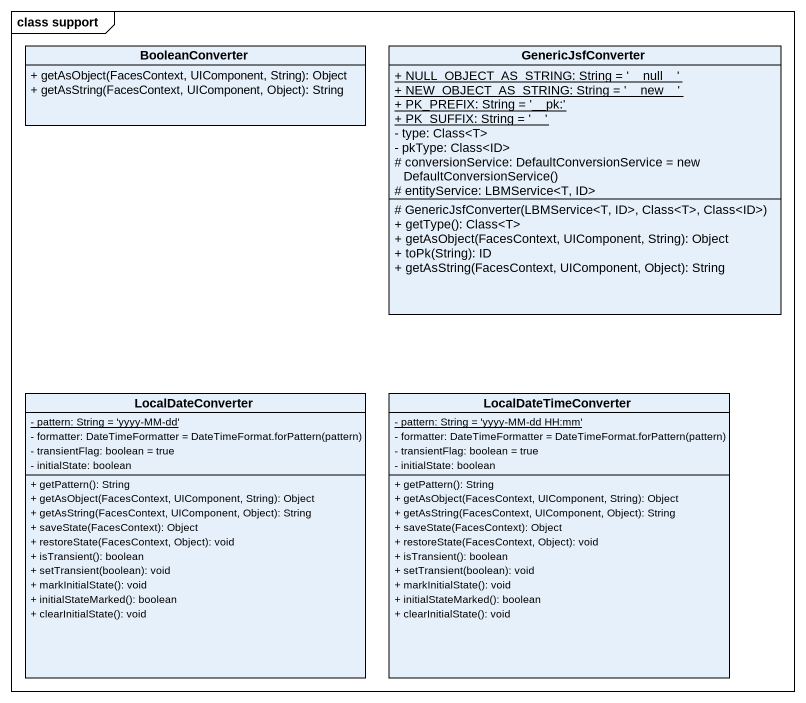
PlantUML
@startuml
mainframe class support
hide circle
hide empty members
skinparam classAttributeIconSize 0
class BooleanConverter {
  + getAsObject(FacesContext, UIComponent, String): Object
  + getAsString(FacesContext, UIComponent, Object): String
}
class GenericJsfConverter {
  {static} + NULL_OBJECT_AS_STRING: String = '~__null~__'
  {static} + NEW_OBJECT_AS_STRING: String = '~__new~__'
  {static} + PK_PREFIX: String = '__pk:'
  {static} + PK_SUFFIX: String = '__'
  - type: Class<T>
  - pkType: Class<ID>
  {field} # conversionService: DefaultConversionService = new DefaultConversionService()
  # entityService: LBMService<T, ID>
  # GenericJsfConverter(LBMService<T, ID>, Class<T>, Class<ID>)
  + getType(): Class<T>
  + getAsObject(FacesContext, UIComponent, String): Object
  + toPk(String): ID
  + getAsString(FacesContext, UIComponent, Object): String
}
class LocalDateConverter {
  {static} - pattern: String = 'yyyy-MM-dd'
  {field} - formatter: DateTimeFormatter = DateTimeFormat.forPattern(pattern)
  - transientFlag: boolean = true
  - initialState: boolean
  + getPattern(): String
  + getAsObject(FacesContext, UIComponent, String): Object
  + getAsString(FacesContext, UIComponent, Object): String
  + saveState(FacesContext): Object
  + restoreState(FacesContext, Object): void
  + isTransient(): boolean
  + setTransient(boolean): void
  + markInitialState(): void
  + initialStateMarked(): boolean
  + clearInitialState(): void
}
class LocalDateTimeConverter {
  {static} - pattern: String = 'yyyy-MM-dd HH:mm'
  {field} - formatter: DateTimeFormatter = DateTimeFormat.forPattern(pattern)
  - transientFlag: boolean = true
  - initialState: boolean
  + getPattern(): String
  + getAsObject(FacesContext, UIComponent, String): Object
  + getAsString(FacesContext, UIComponent, Object): String
  + saveState(FacesContext): Object
  + restoreState(FacesContext, Object): void
  + isTransient(): boolean
  + setTransient(boolean): void
  + markInitialState(): void
  + initialStateMarked(): boolean
  + clearInitialState(): void
}
@enduml
